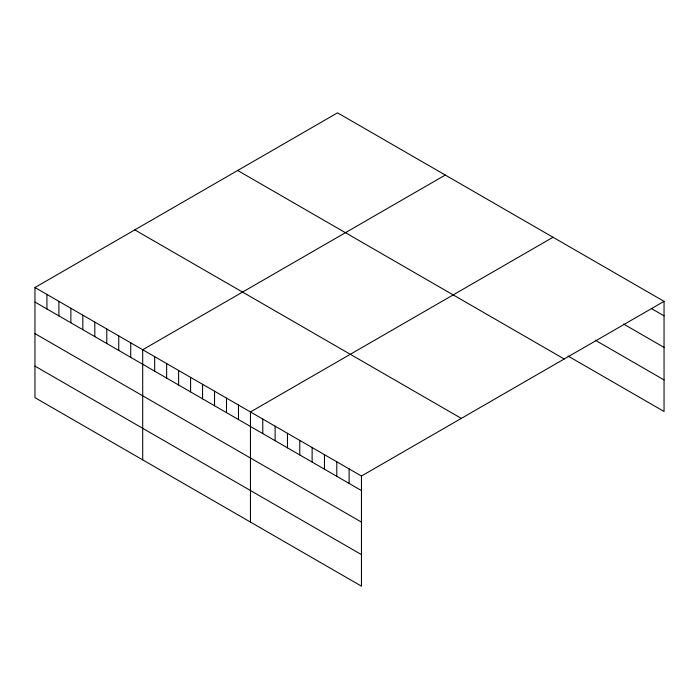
<?xml version="1.0" encoding="UTF-8"?>
<svg xmlns="http://www.w3.org/2000/svg" width="699" height="699" viewBox="0 0 699 699"><rect width="100%" height="100%" fill="white"/><g stroke="black" fill="none" stroke-linecap="round" stroke-linejoin="round"><path stroke-width="1.05" d="M34.95 287.525L361.462 476.036L361.462 586.164L34.95 397.652L34.95 287.525L337.538 112.836L664.05 301.348L664.05 411.475L568.016 356.027M445.289 175.038L142.701 349.736L142.701 459.863M553.031 237.249L250.452 411.947L250.452 522.074M361.462 476.036L664.05 301.348M651.713 308.74L664.05 315.861M623.517 324.013L664.05 347.412M595.33 340.238L664.05 379.915M237.686 170.486L564.198 358.989M134.802 229.884L461.314 418.386M34.95 302.047L361.462 490.558M34.95 333.598L361.462 522.109M34.95 366.101L361.462 554.613M349.124 468.915L349.124 483.437M336.796 461.794L336.796 476.316M324.458 454.673L324.458 469.195M312.121 447.552L312.121 462.065M299.792 440.431L299.792 454.944M287.455 433.31L287.455 447.823M275.118 426.189L275.118 440.702M262.78 419.068L262.78 433.581M238.473 405.036L238.473 419.549M226.502 398.124L226.502 412.637M214.532 391.213L214.532 405.726M202.561 384.301L202.561 398.814M190.591 377.39L190.591 391.903M178.612 370.47L178.612 384.992M166.642 363.559L166.642 378.08M154.671 356.647L154.671 371.169M130.73 342.825L130.73 357.338M118.751 335.913L118.751 350.426M106.781 329.002L106.781 343.515M94.811 322.09L94.811 336.603M82.84 315.179L82.84 329.692M70.87 308.268L70.87 322.781M58.891 301.356L58.891 315.869M46.92 294.445L46.92 308.958"/></g></svg>
